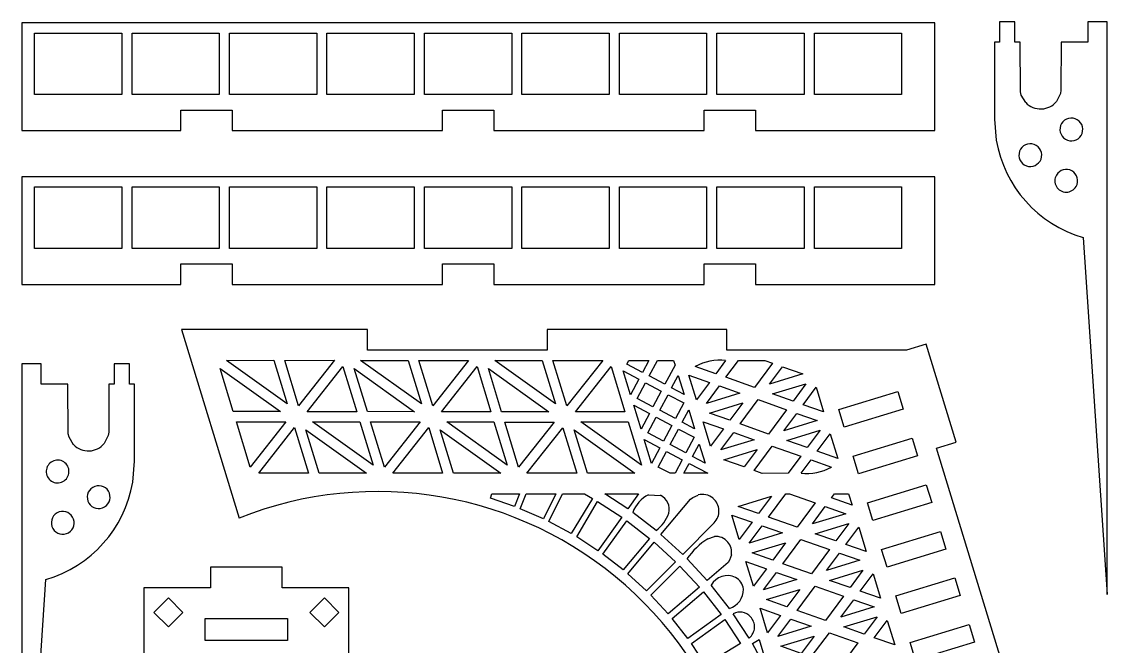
# Model space of a CAD drawing. Header units: millimetres. Extents: x -2 to 1368, y -62 to 278.
# Drawn here: x 426.4 to 638, y 156.3 to 278.1 of the extents above; entities that cross this region are included whole.
import ezdxf

# ---------------------------------------------------------------- set-up
doc = ezdxf.new("R2010")
doc.units = ezdxf.units.MM
doc.layers.add('CYAN', color=4, linetype='CONTINUOUS', true_color=0x00ffff)

msp = doc.modelspace()

# ---------------------------------------------------------------- linework, layer by layer
at = {"layer": 'CYAN'}
for p, q in [((604.38, 277.86), (426.38, 277.86)), ((426.38, 277.86), (426.38, 256.86)), ((604.38, 256.86), (604.38, 277.86)), ((619.97, 278.07), (616.97, 278.07)), ((616.97, 278.07), (616.97, 274.07)), ((619.97, 274.07), (619.97, 278.07)), ((637.97, 278.07), (634.17, 278.07)), ((634.17, 278.07), (634.17, 274.07)), ((637.97, 166.45), (637.97, 278.07)), ((428.88, 263.86), (428.88, 275.86)), ((428.88, 275.86), (445.88, 275.86)), ((445.88, 275.86), (445.88, 263.86)), ((447.88, 263.86), (447.88, 275.86)), ((447.88, 275.86), (464.88, 275.86)), ((464.88, 275.86), (464.88, 263.86)), ((466.88, 263.86), (466.88, 275.86)), ((466.88, 275.86), (483.88, 275.86)), ((483.88, 275.86), (483.88, 263.86)), ((485.88, 263.86), (485.88, 275.86)), ((485.88, 275.86), (502.88, 275.86)), ((502.88, 275.86), (502.88, 263.86)), ((504.88, 263.86), (504.88, 275.86)), ((504.88, 275.86), (521.88, 275.86)), ((521.88, 275.86), (521.88, 263.86)), ((523.88, 263.86), (523.88, 275.86)), ((523.88, 275.86), (540.88, 275.86)), ((540.88, 275.86), (540.88, 263.86)), ((542.88, 263.86), (542.88, 275.86)), ((542.88, 275.86), (559.88, 275.86)), ((559.88, 275.86), (559.88, 263.86)), ((561.88, 263.86), (561.88, 275.86)), ((561.88, 275.86), (578.88, 275.86)), ((578.88, 275.86), (578.88, 263.86)), ((580.88, 263.86), (580.88, 275.86)), ((580.88, 275.86), (597.88, 275.86)), ((597.88, 275.86), (597.88, 263.86)), ((616.97, 274.07), (615.97, 274.07)), ((615.97, 274.07), (615.97, 259.07)), ((620.97, 274.07), (619.97, 274.07)), ((621.02, 264.4), (620.97, 274.07)), ((628.97, 274.07), (628.94, 264.72)), ((634.17, 274.07), (628.97, 274.07)), ((628.94, 264.72), (628.84, 264.07)), ((445.88, 263.86), (428.88, 263.86)), ((464.88, 263.86), (447.88, 263.86)), ((483.88, 263.86), (466.88, 263.86)), ((502.88, 263.86), (485.88, 263.86)), ((521.88, 263.86), (504.88, 263.86)), ((540.88, 263.86), (523.88, 263.86)), ((559.88, 263.86), (542.88, 263.86)), ((578.88, 263.86), (561.88, 263.86)), ((597.88, 263.86), (580.88, 263.86)), ((621.19, 263.75), (621.02, 264.4)), ((622.07, 262.3), (621.19, 263.75)), ((628.84, 264.07), (628.07, 262.55)), ((457.38, 256.86), (457.38, 260.86)), ((457.38, 260.86), (467.38, 260.86)), ((467.38, 260.86), (467.38, 256.86)), ((508.38, 256.86), (508.38, 260.86)), ((508.38, 260.86), (518.38, 260.86)), ((518.38, 260.86), (518.38, 256.86)), ((559.38, 256.86), (559.38, 260.86)), ((559.38, 260.86), (569.38, 260.86)), ((569.38, 260.86), (569.38, 256.86)), ((615.97, 259.07), (616.32, 254.97)), ((426.38, 256.86), (457.38, 256.86)), ((467.38, 256.86), (508.38, 256.86)), ((518.38, 256.86), (559.38, 256.86)), ((569.38, 256.86), (604.38, 256.86)), ((604.38, 247.86), (426.38, 247.86)), ((426.38, 247.86), (426.38, 226.86)), ((604.38, 226.86), (604.38, 247.86)), ((428.88, 233.86), (428.88, 245.86)), ((428.88, 245.86), (445.88, 245.86)), ((445.88, 245.86), (445.88, 233.86)), ((447.88, 233.86), (447.88, 245.86)), ((447.88, 245.86), (464.88, 245.86)), ((464.88, 245.86), (464.88, 233.86)), ((466.88, 233.86), (466.88, 245.86)), ((466.88, 245.86), (483.88, 245.86)), ((483.88, 245.86), (483.88, 233.86)), ((485.88, 233.86), (485.88, 245.86)), ((485.88, 245.86), (502.88, 245.86)), ((502.88, 245.86), (502.88, 233.86)), ((504.88, 233.86), (504.88, 245.86)), ((504.88, 245.86), (521.88, 245.86)), ((521.88, 245.86), (521.88, 233.86)), ((523.88, 233.86), (523.88, 245.86)), ((523.88, 245.86), (540.88, 245.86)), ((540.88, 245.86), (540.88, 233.86)), ((542.88, 233.86), (542.88, 245.86)), ((542.88, 245.86), (559.88, 245.86)), ((559.88, 245.86), (559.88, 233.86)), ((561.88, 233.86), (561.88, 245.86)), ((561.88, 245.86), (578.88, 245.86)), ((578.88, 245.86), (578.88, 233.86)), ((580.88, 233.86), (580.88, 245.86)), ((580.88, 245.86), (597.88, 245.86)), ((597.88, 245.86), (597.88, 233.86)), ((633.24, 236.02), (637.97, 166.45)), ((445.88, 233.86), (428.88, 233.86)), ((464.88, 233.86), (447.88, 233.86)), ((483.88, 233.86), (466.88, 233.86)), ((502.88, 233.86), (485.88, 233.86)), ((521.88, 233.86), (504.88, 233.86)), ((540.88, 233.86), (523.88, 233.86)), ((559.88, 233.86), (542.88, 233.86)), ((578.88, 233.86), (561.88, 233.86)), ((597.88, 233.86), (580.88, 233.86)), ((457.38, 226.86), (457.38, 230.86)), ((457.38, 230.86), (467.38, 230.86)), ((467.38, 230.86), (467.38, 226.86)), ((508.38, 226.86), (508.38, 230.86)), ((508.38, 230.86), (518.38, 230.86)), ((518.38, 230.86), (518.38, 226.86)), ((559.38, 226.86), (559.38, 230.86)), ((559.38, 230.86), (569.38, 230.86)), ((569.38, 230.86), (569.38, 226.86)), ((426.38, 226.86), (457.38, 226.86)), ((467.38, 226.86), (508.38, 226.86)), ((518.38, 226.86), (559.38, 226.86)), ((569.38, 226.86), (604.38, 226.86)), ((493.76, 218.07), (457.5, 218.07)), ((457.5, 218.07), (468.74, 181.32)), ((493.76, 214.07), (493.76, 218.07)), ((563.83, 218.05), (528.79, 218.06)), ((528.79, 218.06), (528.79, 214.06)), ((563.82, 214.05), (563.83, 218.05)), ((528.79, 214.06), (493.76, 214.07)), ((598.86, 214.04), (563.82, 214.05)), ((602.68, 215.21), (598.86, 214.04)), ((608.53, 196.09), (602.68, 215.21)), ((466.29, 212.07), (475.54, 212.08)), ((478.14, 203.59), (466.29, 212.07)), ((475.54, 212.08), (478.14, 203.59)), ((477.64, 212.07), (487.33, 212.08)), ((480.35, 203.2), (477.64, 212.07)), ((487.33, 212.08), (480.35, 203.2)), ((492.43, 212.07), (501.69, 212.07)), ((504.28, 203.58), (492.43, 212.07)), ((501.69, 212.07), (504.28, 203.58)), ((503.78, 212.06), (513.48, 212.07)), ((506.49, 203.19), (503.78, 212.06)), ((513.48, 212.07), (506.49, 203.19)), ((518.58, 212.06), (527.83, 212.07)), ((530.42, 203.58), (518.58, 212.06)), ((527.83, 212.07), (530.42, 203.58)), ((529.93, 212.05), (539.62, 212.06)), ((532.64, 203.18), (529.93, 212.05)), ((539.62, 212.06), (532.64, 203.18)), ((544.31, 211.35), (544.7, 212.05)), ((544.7, 212.05), (548.59, 212.06)), ((548.59, 212.06), (547.37, 209.73)), ((548.68, 209.03), (550.29, 212.06)), ((550.29, 212.06), (553.45, 212.06)), ((553.45, 212.06), (553.73, 211.15)), ((563.57, 212.04), (561.64, 209.46)), ((563.61, 208.76), (566.06, 212.04)), ((566.06, 212.04), (571.23, 212.05)), ((571.23, 212.05), (572.7, 211.53)), ((430.18, 211.4), (426.38, 211.4)), ((426.38, 211.4), (426.38, 99.78)), ((430.18, 207.4), (430.18, 211.4)), ((447.38, 211.4), (444.38, 211.4)), ((444.38, 211.4), (444.38, 207.4)), ((447.38, 207.4), (447.38, 211.4)), ((465.05, 210.49), (476.82, 202.07)), ((467.62, 202.08), (465.05, 210.49)), ((482.03, 202.06), (488.97, 210.9)), ((488.97, 210.9), (491.68, 202.06)), ((491.19, 210.48), (502.97, 202.06)), ((493.76, 202.07), (491.19, 210.48)), ((508.17, 202.06), (515.12, 210.9)), ((515.12, 210.9), (517.82, 202.05)), ((519.91, 202.06), (517.34, 210.48)), ((517.34, 210.48), (529.11, 202.05)), ((534.32, 202.05), (541.26, 210.89)), ((541.26, 210.89), (543.96, 202.04)), ((545.04, 205.36), (543.62, 210.02)), ((543.62, 210.02), (546.67, 208.41)), ((547.37, 209.73), (544.31, 211.35)), ((553.73, 211.15), (551.74, 207.4)), ((561.64, 209.46), (557.66, 210.86)), ((572.7, 211.53), (569.18, 206.8)), ((572.14, 207.44), (574.66, 210.83)), ((574.66, 210.83), (578.65, 209.43)), ((435.38, 207.4), (430.18, 207.4)), ((435.43, 197.73), (435.38, 207.4)), ((443.38, 207.4), (443.36, 198.05)), ((444.38, 207.4), (443.38, 207.4)), ((448.38, 207.4), (447.38, 207.4)), ((448.38, 192.4), (448.38, 207.4)), ((546.67, 208.41), (545.04, 205.36)), ((546.36, 204.66), (547.99, 207.69)), ((547.99, 207.69), (551.04, 206.09)), ((551.74, 207.4), (548.68, 209.03)), ((553.05, 206.7), (554.35, 209.12)), ((554.35, 209.12), (555.48, 205.41)), ((556.42, 209.17), (560.41, 207.78)), ((557.89, 204.39), (556.42, 209.17)), ((560.41, 207.78), (557.89, 204.39)), ((569.18, 206.8), (563.61, 208.76)), ((578.65, 209.43), (572.14, 207.44)), ((572.73, 205.53), (579.23, 207.52)), ((579.23, 207.52), (576.71, 204.13)), ((551.04, 206.09), (549.41, 203.03)), ((550.73, 202.33), (552.36, 205.37)), ((552.36, 205.37), (555.41, 203.77)), ((555.48, 205.41), (553.05, 206.7)), ((559.85, 203.69), (562.37, 207.07)), ((566.36, 205.68), (559.85, 203.69)), ((562.37, 207.07), (566.36, 205.68)), ((576.71, 204.13), (572.73, 205.53)), ((578.68, 203.43), (581.2, 206.81)), ((581.2, 206.81), (582.66, 202.03)), ((585.66, 202.48), (597.14, 205.99)), ((597.14, 205.99), (598.19, 202.55)), ((547.09, 198.66), (545.67, 203.32)), ((545.67, 203.32), (548.72, 201.72)), ((549.41, 203.03), (546.36, 204.66)), ((555.41, 203.77), (553.78, 200.71)), ((560.44, 201.77), (566.94, 203.76)), ((566.94, 203.76), (564.42, 200.38)), ((566.39, 199.67), (569.91, 204.41)), ((569.91, 204.41), (575.47, 202.45)), ((582.66, 202.03), (578.68, 203.43)), ((476.82, 202.07), (467.62, 202.08)), ((491.68, 202.06), (482.03, 202.06)), ((502.97, 202.06), (493.76, 202.07)), ((517.82, 202.05), (508.17, 202.06)), ((529.11, 202.05), (519.91, 202.06)), ((543.96, 202.04), (534.32, 202.05)), ((548.72, 201.72), (547.09, 198.66)), ((553.78, 200.71), (550.73, 202.33)), ((555.1, 200.01), (556.4, 202.42)), ((556.4, 202.42), (557.53, 198.72)), ((564.42, 200.38), (560.44, 201.77)), ((575.47, 202.45), (571.95, 197.71)), ((574.92, 198.36), (577.44, 201.74)), ((577.44, 201.74), (581.42, 200.35)), ((586.71, 199.04), (585.66, 202.48)), ((598.19, 202.55), (586.71, 199.04)), ((468.23, 200.07), (477.88, 200.06)), ((470.93, 191.24), (468.23, 200.07)), ((477.88, 200.06), (470.93, 191.24)), ((472.57, 190.07), (479.55, 198.95)), ((479.55, 198.95), (482.27, 190.06)), ((483.08, 200.08), (492.28, 200.07)), ((494.86, 191.63), (483.08, 200.08)), ((492.28, 200.07), (494.86, 191.63)), ((497.08, 191.24), (494.38, 200.06)), ((494.38, 200.06), (504.03, 200.06)), ((504.03, 200.06), (497.08, 191.24)), ((498.71, 190.07), (505.7, 198.95)), ((505.7, 198.95), (508.42, 190.05)), ((509.22, 200.08), (518.43, 200.07)), ((521.01, 191.63), (509.22, 200.08)), ((518.43, 200.07), (521.01, 191.63)), ((520.52, 200.05), (530.17, 200.05)), ((523.22, 191.23), (520.52, 200.05)), ((530.17, 200.05), (523.22, 191.23)), ((524.86, 190.06), (531.84, 198.94)), ((531.84, 198.94), (534.56, 190.05)), ((535.37, 200.07), (544.57, 200.06)), ((547.15, 191.62), (535.37, 200.07)), ((544.57, 200.06), (547.15, 191.62)), ((548.4, 197.96), (550.04, 201)), ((550.04, 201), (553.09, 199.4)), ((553.09, 199.4), (551.46, 196.34)), ((557.53, 198.72), (555.1, 200.01)), ((560.66, 195.31), (559.2, 200.09)), ((559.2, 200.09), (563.18, 198.69)), ((571.95, 197.71), (566.39, 199.67)), ((581.42, 200.35), (574.92, 198.36)), ((435.61, 197.08), (435.43, 197.73)), ((436.48, 195.63), (435.61, 197.08)), ((443.26, 197.4), (442.48, 195.88)), ((443.36, 198.05), (443.26, 197.4)), ((484.36, 190.07), (481.77, 198.53)), ((481.77, 198.53), (493.61, 190.08)), ((507.92, 198.53), (519.76, 190.07)), ((510.51, 190.06), (507.92, 198.53)), ((534.06, 198.52), (545.9, 190.06)), ((536.65, 190.06), (534.06, 198.52)), ((551.46, 196.34), (548.4, 197.96)), ((552.77, 195.64), (554.41, 198.68)), ((554.41, 198.68), (557.46, 197.07)), ((557.46, 197.07), (555.83, 194.01)), ((563.18, 198.69), (560.66, 195.31)), ((562.63, 194.6), (565.15, 197.99)), ((565.15, 197.99), (569.13, 196.59)), ((575.5, 196.45), (582.01, 198.43)), ((582.01, 198.43), (579.49, 195.05)), ((581.45, 194.34), (583.97, 197.73)), ((583.97, 197.73), (585.44, 192.95)), ((588.44, 193.39), (599.91, 196.9)), ((599.91, 196.9), (600.97, 193.46)), ((549.14, 191.97), (547.71, 196.63)), ((547.71, 196.63), (550.76, 195.03)), ((550.76, 195.03), (549.14, 191.97)), ((555.83, 194.01), (552.77, 195.64)), ((557.14, 193.32), (558.44, 195.73)), ((558.44, 195.73), (559.58, 192.02)), ((569.13, 196.59), (562.63, 194.6)), ((563.22, 192.69), (569.72, 194.68)), ((569.72, 194.68), (567.2, 191.29)), ((569.17, 190.59), (572.68, 195.32)), ((572.68, 195.32), (578.25, 193.36)), ((579.49, 195.05), (575.5, 196.45)), ((604.7, 194.92), (608.53, 196.09)), ((618.15, 150.93), (604.7, 194.92)), ((550.45, 191.27), (552.08, 194.31)), ((552.08, 194.31), (555.13, 192.7)), ((555.13, 192.7), (553.72, 190.05)), ((559.58, 192.02), (557.14, 193.32)), ((567.2, 191.29), (563.22, 192.69)), ((578.25, 193.36), (575.79, 190.05)), ((578.27, 190.05), (580.22, 192.66)), ((580.22, 192.66), (584.2, 191.26)), ((585.44, 192.95), (581.45, 194.34)), ((589.49, 189.95), (588.44, 193.39)), ((600.97, 193.46), (589.49, 189.95)), ((448.03, 188.3), (448.38, 192.4)), ((552.75, 190.07), (550.45, 191.27)), ((555.42, 190.05), (556.45, 191.98)), ((556.45, 191.98), (560.1, 190.06)), ((570.69, 190.03), (569.17, 190.59)), ((482.27, 190.06), (472.57, 190.07)), ((493.61, 190.08), (484.36, 190.07)), ((508.42, 190.05), (498.71, 190.07)), ((519.76, 190.07), (510.51, 190.06)), ((534.56, 190.05), (524.86, 190.06)), ((545.9, 190.06), (536.65, 190.06)), ((553.72, 190.05), (552.75, 190.07)), ((560.1, 190.06), (555.42, 190.05)), ((575.79, 190.05), (570.69, 190.03)), ((591.21, 184.31), (602.69, 187.82)), ((602.69, 187.82), (603.74, 184.38)), ((517.75, 185.19), (518.01, 186.06)), ((522.42, 183.59), (517.75, 185.19)), ((518.01, 186.06), (523.39, 186.06)), ((523.39, 186.06), (522.42, 183.59)), ((523.55, 183.15), (524.67, 186.06)), ((524.67, 186.06), (530.48, 186.05)), ((530.48, 186.05), (528.08, 181.16)), ((529.15, 180.63), (531.81, 186.07)), ((531.81, 186.07), (536.04, 186.06)), ((537.6, 185.17), (533.5, 178.3)), ((534.55, 177.68), (538.62, 184.54)), ((536.04, 186.06), (537.6, 185.17)), ((538.62, 184.54), (543.32, 181.48)), ((544.5, 183.12), (540.01, 186.07)), ((540.01, 186.07), (546.58, 186.06)), ((546.58, 186.06), (544.5, 183.12)), ((548.57, 185.88), (550.88, 185.75)), ((550.94, 178.11), (556.74, 184.98)), ((556.74, 184.98), (557.17, 185.35)), ((557.17, 185.35), (558.2, 185.82)), ((565.99, 183.6), (572.5, 185.59)), ((572.5, 185.59), (569.98, 182.21)), ((571.94, 181.5), (575.32, 186.04)), ((575.32, 186.04), (576.02, 186.04)), ((576.02, 186.04), (581.03, 184.28)), ((581.03, 184.28), (577.51, 179.54)), ((584.23, 185.26), (584.83, 186.04)), ((588.21, 183.86), (584.23, 185.26)), ((584.83, 186.04), (587.55, 186.04)), ((587.55, 186.04), (588.21, 183.86)), ((592.27, 180.87), (591.21, 184.31)), ((603.74, 184.38), (592.27, 180.87)), ((528.08, 181.16), (523.55, 183.15)), ((550.02, 178.9), (545.47, 182.43)), ((569.98, 182.21), (565.99, 183.6)), ((580.48, 180.19), (583, 183.57)), ((586.98, 182.18), (580.48, 180.19)), ((583, 183.57), (586.98, 182.18)), ((533.5, 178.3), (529.15, 180.63)), ((543.32, 181.48), (538.7, 174.97)), ((539.67, 174.28), (544.32, 180.79)), ((544.32, 180.79), (548.74, 177.36)), ((561.35, 180.41), (555.21, 174.24)), ((566.22, 177.14), (564.76, 181.92)), ((564.76, 181.92), (568.74, 180.52)), ((568.74, 180.52), (566.22, 177.14)), ((577.51, 179.54), (571.94, 181.5)), ((581.06, 178.28), (587.56, 180.26)), ((587.56, 180.26), (585.04, 176.88)), ((555.21, 174.24), (550.94, 178.11)), ((568.19, 176.43), (570.71, 179.82)), ((574.69, 178.42), (568.19, 176.43)), ((570.71, 179.82), (574.69, 178.42)), ((585.04, 176.88), (581.06, 178.28)), ((587.01, 176.17), (589.53, 179.56)), ((589.53, 179.56), (590.99, 174.78)), ((593.99, 175.22), (605.47, 178.73)), ((605.47, 178.73), (606.52, 175.29)), ((538.7, 174.97), (534.55, 177.68)), ((548.74, 177.36), (543.6, 171.24)), ((544.52, 170.48), (549.65, 176.6)), ((549.65, 176.6), (553.79, 172.82)), ((560.1, 177.31), (561.39, 177.73)), ((568.77, 174.52), (575.27, 176.51)), ((575.27, 176.51), (572.75, 173.12)), ((574.72, 172.42), (578.24, 177.15)), ((578.24, 177.15), (583.81, 175.2)), ((590.99, 174.78), (587.01, 176.17)), ((543.6, 171.24), (539.67, 174.28)), ((564.7, 174.14), (564.34, 173.11)), ((572.75, 173.12), (568.77, 174.52)), ((583.81, 175.2), (580.29, 170.46)), ((583.25, 171.1), (585.77, 174.49)), ((585.77, 174.49), (589.76, 173.09)), ((595.04, 171.78), (593.99, 175.22)), ((606.52, 175.29), (595.04, 171.78)), ((477.17, 171.74), (463.17, 171.74)), ((463.17, 171.74), (463.17, 167.74)), ((477.17, 167.74), (477.17, 171.74)), ((553.79, 172.82), (548.15, 167.14)), ((549.02, 166.28), (554.65, 171.98)), ((554.65, 171.98), (558.47, 167.87)), ((559.98, 169.16), (556.05, 173.38)), ((564.05, 172.68), (559.98, 169.16)), ((564.34, 173.11), (564.05, 172.68)), ((567.53, 172.83), (571.52, 171.44)), ((569, 168.05), (567.53, 172.83)), ((571.52, 171.44), (569, 168.05)), ((580.29, 170.46), (574.72, 172.42)), ((589.76, 173.09), (583.25, 171.1)), ((426.38, 99.78), (431.11, 169.35)), ((548.15, 167.14), (544.52, 170.48)), ((570.96, 167.35), (573.48, 170.73)), ((577.47, 169.34), (570.96, 167.35)), ((573.48, 170.73), (577.47, 169.34)), ((583.84, 169.19), (590.34, 171.18)), ((590.34, 171.18), (587.82, 167.8)), ((589.79, 167.09), (592.31, 170.47)), ((592.31, 170.47), (593.77, 165.69)), ((596.77, 166.14), (608.25, 169.65)), ((608.25, 169.65), (609.3, 166.21)), ((463.17, 167.74), (450.17, 167.74)), ((450.17, 167.74), (450.17, 154.74)), ((490.17, 167.74), (477.17, 167.74)), ((490.17, 154.74), (490.17, 167.74)), ((558.47, 167.87), (552.37, 162.66)), ((564.34, 163.7), (560.75, 168.25)), ((571.55, 165.43), (578.05, 167.42)), ((578.05, 167.42), (575.53, 164.04)), ((577.5, 163.33), (581.02, 168.07)), ((581.02, 168.07), (586.58, 166.11)), ((587.82, 167.8), (583.84, 169.19)), ((452.15, 162.94), (454.97, 165.76)), ((454.97, 165.76), (457.8, 162.94)), ((482.55, 162.94), (485.37, 165.76)), ((485.37, 165.76), (488.2, 162.94)), ((552.37, 162.66), (549.02, 166.28)), ((553.15, 161.74), (559.24, 166.95)), ((559.24, 166.95), (562.71, 162.55)), ((575.53, 164.04), (571.55, 165.43)), ((586.58, 166.11), (583.06, 161.37)), ((586.03, 162.02), (588.55, 165.4)), ((588.55, 165.4), (592.53, 164.01)), ((593.77, 165.69), (589.79, 167.09)), ((597.82, 162.7), (596.77, 166.14)), ((609.3, 166.21), (597.82, 162.7)), ((454.97, 160.11), (452.15, 162.94)), ((457.8, 162.94), (454.97, 160.11)), ((485.37, 160.11), (482.55, 162.94)), ((488.2, 162.94), (485.37, 160.11)), ((570.31, 163.75), (574.29, 162.35)), ((571.77, 158.97), (570.31, 163.75)), ((583.06, 161.37), (577.5, 163.33)), ((592.53, 164.01), (586.03, 162.02)), ((462.17, 157.46), (462.17, 161.74)), ((462.17, 161.74), (478.17, 161.74)), ((478.17, 161.74), (478.17, 157.46)), ((556.22, 157.85), (553.15, 161.74)), ((562.71, 162.55), (556.22, 157.85)), ((556.91, 156.88), (563.4, 161.56)), ((563.4, 161.56), (566.5, 156.89)), ((568.19, 157.95), (565.04, 162.69)), ((574.29, 162.35), (571.77, 158.97)), ((573.74, 158.26), (576.26, 161.65)), ((576.26, 161.65), (580.24, 160.25)), ((586.61, 160.11), (593.12, 162.1)), ((593.12, 162.1), (590.6, 158.71)), ((592.56, 158), (595.08, 161.39)), ((595.08, 161.39), (596.55, 156.61)), ((580.24, 160.25), (573.74, 158.26)), ((580.28, 154.25), (583.8, 158.98)), ((583.8, 158.98), (589.36, 157.03)), ((590.6, 158.71), (586.61, 160.11)), ((599.55, 157.05), (611.02, 160.56)), ((611.02, 160.56), (612.08, 157.12)), ((478.17, 157.46), (462.17, 157.46)), ((559.64, 152.75), (556.91, 156.88)), ((566.5, 156.89), (559.64, 152.75)), ((568.83, 156.89), (570.09, 157.64)), ((572.29, 150.45), (568.83, 156.89)), ((570.09, 157.64), (572.29, 150.45)), ((574.33, 156.35), (580.83, 158.34)), ((580.83, 158.34), (578.31, 154.95)), ((589.36, 157.03), (585.84, 152.29)), ((596.55, 156.61), (592.56, 158)), ((600.6, 153.61), (599.55, 157.05)), ((612.08, 157.12), (600.6, 153.61)), ((578.31, 154.95), (574.33, 156.35))]:
    msp.add_line(p, q, dxfattribs=at)
for centre, radius, start, end in [((624.97, 265.05), 3.98, 272.4898, 321.0314), ((625.02, 265.25), 4.18, 224.9799, 271.578), ((630.96, 257.07), 2.22, 70.0073, 250.0073), ((630.96, 257.07), 2.22, 250.0073, 70.0073), ((640, 259.09), 24.04, 189.8619, 253.6767), ((622.96, 252.07), 2.22, 340.0073, 160.0073), ((622.96, 252.07), 2.22, 160.0073, 340.0073), ((629.96, 247.07), 2.22, 149.9937, 330.0055), ((629.96, 247.07), 2.22, 330.0055, 149.9937), ((562.51, 201.97), 10.13, 83.9691, 118.5995), ((439.44, 198.59), 4.18, 224.9799, 271.578), ((439.38, 198.39), 3.98, 272.4898, 321.0314), ((433.38, 190.41), 2.22, 289.9982, 110.0175), ((433.38, 190.41), 2.22, 109.9982, 290.0175), ((579.26, 200.34), 10.34, 264.5193, 298.5694), ((424.38, 192.39), 24, 286.2709, 350.1905), ((441.38, 185.41), 2.23, 19.9969, 199.9776), ((495.75, 113.5), 73, 282.2824, 111.7178), ((441.38, 185.41), 2.23, 199.9969, 19.9776), ((551.35, 180.27), 6.27, 116.3938, 159.8473), ((549.6, 183.05), 3, 345.0691, 64.6872), ((559.06, 182.81), 3.14, 48.9759, 105.9041), ((559.01, 182.68), 3.26, 315.76, 49.7355), ((434.38, 180.4), 2.23, 29.9924, 209.9924), ((546.05, 184.41), 6.79, 305.8047, 341.6619), ((434.38, 180.41), 2.23, 210.0202, 29.9645), ((561.65, 174.63), 3.11, 40.4941, 94.9485), ((567.64, 165.48), 14.03, 122.5096, 145.7325), ((561.69, 174.66), 3.06, 350.1492, 40.5011), ((563.94, 166.48), 3.64, 64.2558, 150.893), ((564.11, 167.19), 2.94, 5.6664, 61.2348), ((563.17, 167.38), 3.86, 287.6486, 1.4485), ((566.34, 160.16), 2.84, 42.9939, 117.1041), ((566.37, 160.13), 2.84, 309.8829, 43.9736)]:
    msp.add_arc(centre, radius, start, end, dxfattribs=at)

doc.saveas('drawing.dxf')
